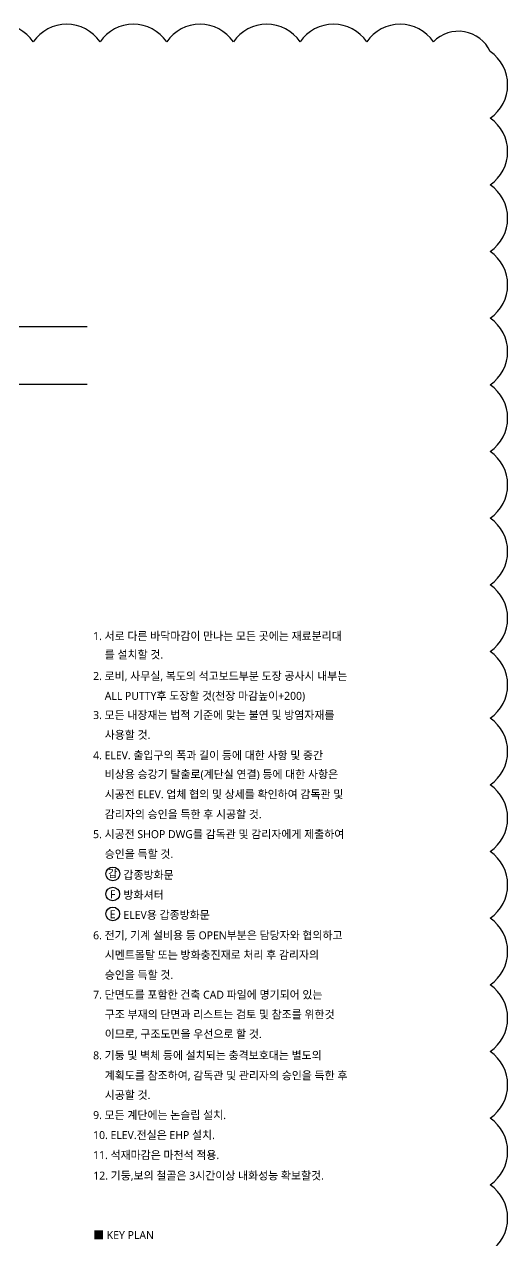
# Model space of a CAD drawing. Header units: millimetres. Extents: x -27104 to 125781, y -3376 to 46996.
# Drawn here: x 114910 to 125781, y 19629 to 46996 of the extents above; entities that cross this region are included whole.
import ezdxf
from ezdxf.enums import TextEntityAlignment as Align

# ---------------------------------------------------------------- set-up
doc = ezdxf.new("R2010")
doc.units = ezdxf.units.MM
doc.header["$LTSCALE"] = 100
doc.header["$MEASUREMENT"] = 0
doc.layers.get('0').update_dxf_attribs({"linetype": 'CONTINUOUS'})
doc.layers.get('Defpoints').update_dxf_attribs({"color": 171, "linetype": 'CONTINUOUS'})
doc.layers.add('CHECK', color=30, linetype='CONTINUOUS', plot=False)
for name, color, linetype in [('ELE6', 8, 'CONTINUOUS'), ('TEXT', 3, 'CONTINUOUS'), ('TEXT(NOTE小)', 1, 'CONTINUOUS')]:
    doc.layers.add(name, color=color, linetype=linetype)
doc.styles.add('나눔바른고딕', font='NanumBarunGothic.ttf')

# ---------------------------------------------------------------- blocks, each defined once
blk = doc.blocks.new('갑종방화문표기')
at = {"layer": 'TEXT(NOTE小)'}
blk.add_circle((0, 0), 150, dxfattribs=at)
at = {"layer": 'TEXT(NOTE小)', "style": '나눔바른고딕'}
blk.add_text('갑', height=160, dxfattribs=at).set_placement((-3, 7), align=Align.MIDDLE_CENTER)
blk = doc.blocks.new('A$C4BDA14EB')
at = {"layer": 'TEXT(NOTE小)'}
blk.add_circle((515, 572), 515, dxfattribs=at)
at = {"layer": 'TEXT(NOTE小)', "style": '나눔바른고딕'}
blk.add_text('F', height=600, dxfattribs=at).set_placement((502, 554), align=Align.MIDDLE_CENTER)
blk = doc.blocks.new('A$C0853663C')
at = {"layer": 'TEXT(NOTE小)'}
blk.add_circle((515, 573), 515, dxfattribs=at)
at = {"layer": 'TEXT(NOTE小)', "style": '나눔바른고딕'}
blk.add_text('E', height=600, dxfattribs=at).set_placement((502, 554), align=Align.MIDDLE_CENTER)
blk = doc.blocks.new('NOTE')
for name, p, xscale, yscale, zscale in [('갑종방화문표기', (575, -5646), 1.030731055544951, 1.030731055544951, 1.030731055544951), ('A$C4BDA14EB', (420, -6268), 0.3, 0.3, 0.3), ('A$C0853663C', (420, -6718), 0.3, 0.3, 0.3)]:
    blk.add_blockref(name, p, dxfattribs=dict(xscale=xscale, yscale=yscale, zscale=zscale))
at = {"layer": 'TEXT', "style": '나눔바른고딕'}
for s, p in [('1. 서로 다른 바닥마감이 만나는 모든 곳에는 재료분리대', (132, -292)), ('를 설치할 것.', (393, -709)), ('2. 로비, 사무실, 복도의 석고보드부분 도장 공사시 내부는', (132, -1192)), ('ALL PUTTY후 도장할 것(천장 마감높이+200)', (393, -1638)), ('3. 모든 내장재는 법적 기준에 맞는 불연 및 방염자재를', (132, -2070)), ('사용할 것.', (393, -2516)), ('4. ELEV. 출입구의 폭과 길이 등에 대한 사항 및 중간', (132, -2976)), ('비상용 승강기 탈출로(계단실 연결) 등에 대한 사항은', (393, -3403)), ('시공전 ELEV. 업체 협의 및 상세를 확인하여 감독관 및', (393, -3853)), ('감리자의 승인을 득한 후 시공할 것.', (393, -4303)), ('5. 시공전 SHOP DWG를 감독관 및 감리자에게 제출하여', (132, -4750)), ('승인을 득할 것.', (393, -5196)), ('갑종방화문', (815, -5667)), ('방화셔터', (815, -6117)), ('ELEV용 갑종방화문', (815, -6567)), ('6. 전기, 기계 설비용 등 OPEN부분은 담당자와 협의하고', (132, -7026)), ('시멘트몰탈 또는 방화충진재로 처리 후 감리자의', (393, -7466)), ('승인을 득할 것.', (393, -7916)), ('7. 단면도를 포함한 건축 CAD 파일에 명기되어 있는', (132, -8363)), ('구조 부재의 단면과 리스트는 검토 및 참조를 위한것', (393, -8806)), ('이므로, 구조도면을 우선으로 할 것.', (393, -9246)), ('8. 기둥 및 벽체 등에 설치되는 충격보호대는 별도의', (132, -9726)), ('계획도를 참조하여, 감독관 및 관리자의 승인을 득한 후', (393, -10179)), ('시공할 것.', (393, -10619)), ('9. 모든 계단에는 논슬립 설치.', (132, -11070)), ('10. ELEV.전실은 EHP 설치.', (132, -11520)), ('11. 석재마감은 마천석 적용.', (132, -11970))]:
    blk.add_text(s, height=180, dxfattribs=at).set_placement(p, align=Align.MIDDLE_LEFT)

msp = doc.modelspace()

# ---------------------------------------------------------------- linework, layer by layer
at = {"layer": 'CHECK'}
msp.add_lwpolyline([(125390.6, 19384.2, 0.5205671), (125390.6, 20884.2, 0.5205671), (125390.6, 22384.2, 0.5205671), (125390.6, 23884.2, 0.5205671), (125390.6, 25384.2, 0.5205671), (125390.6, 26884.2, 0.5205671), (125390.6, 28384.2, 0.5205671), (125390.6, 29884.2, 0.5205671), (125390.6, 31384.2, 0.5205671), (125390.6, 32884.2, 0.5205671), (125390.6, 34384.2, 0.5205671), (125390.6, 35884.2, 0.5205671), (125390.6, 37384.2, 0.5205671), (125390.6, 38884.2, 0.5205671), (125390.6, 40384.2, 0.5205671), (125390.6, 41884.2, 0.5205671), (125390.6, 43384.2, 0.5205671), (125390.6, 44884.2, 0.5205671), (125390.6, 46384.2, 0.5205671), (124111.9, 46605.5, 0.5205671), (122611.9, 46605.5, 0.5205671), (121111.9, 46605.5, 0.5205671), (119611.9, 46605.5, 0.5205671), (118111.9, 46605.5, 0.5205671), (116611.9, 46605.5, 0.5205671), (115111.9, 46605.5, 0.5205671), (113611.9, 46605.5, 0.5205671)], format="xyb", dxfattribs=at)
at = {"layer": 'Defpoints', "ltscale": 10000}
for p, q in [((63075, 40197.9), (116325, 40197.9)), ((63075, 38897.9), (116325, 38897.9))]:
    msp.add_line(p, q, dxfattribs=at)

# ---------------------------------------------------------------- block references
at = {"layer": 'ELE6'}
msp.add_blockref('NOTE', (116325, 33525), dxfattribs=at)

# ---------------------------------------------------------------- texts
at = {"layer": 'TEXT', "style": '나눔바른고딕'}
for s, p in [('12. 기둥,보의 철골은 3시간이상 내화성능 확보할것.', (116460.5, 21092.6)), ('■ KEY PLAN', (116457, 19755.1))]:
    msp.add_text(s, height=180, dxfattribs=at).set_placement(p, align=Align.MIDDLE_LEFT)

doc.saveas('drawing.dxf')
